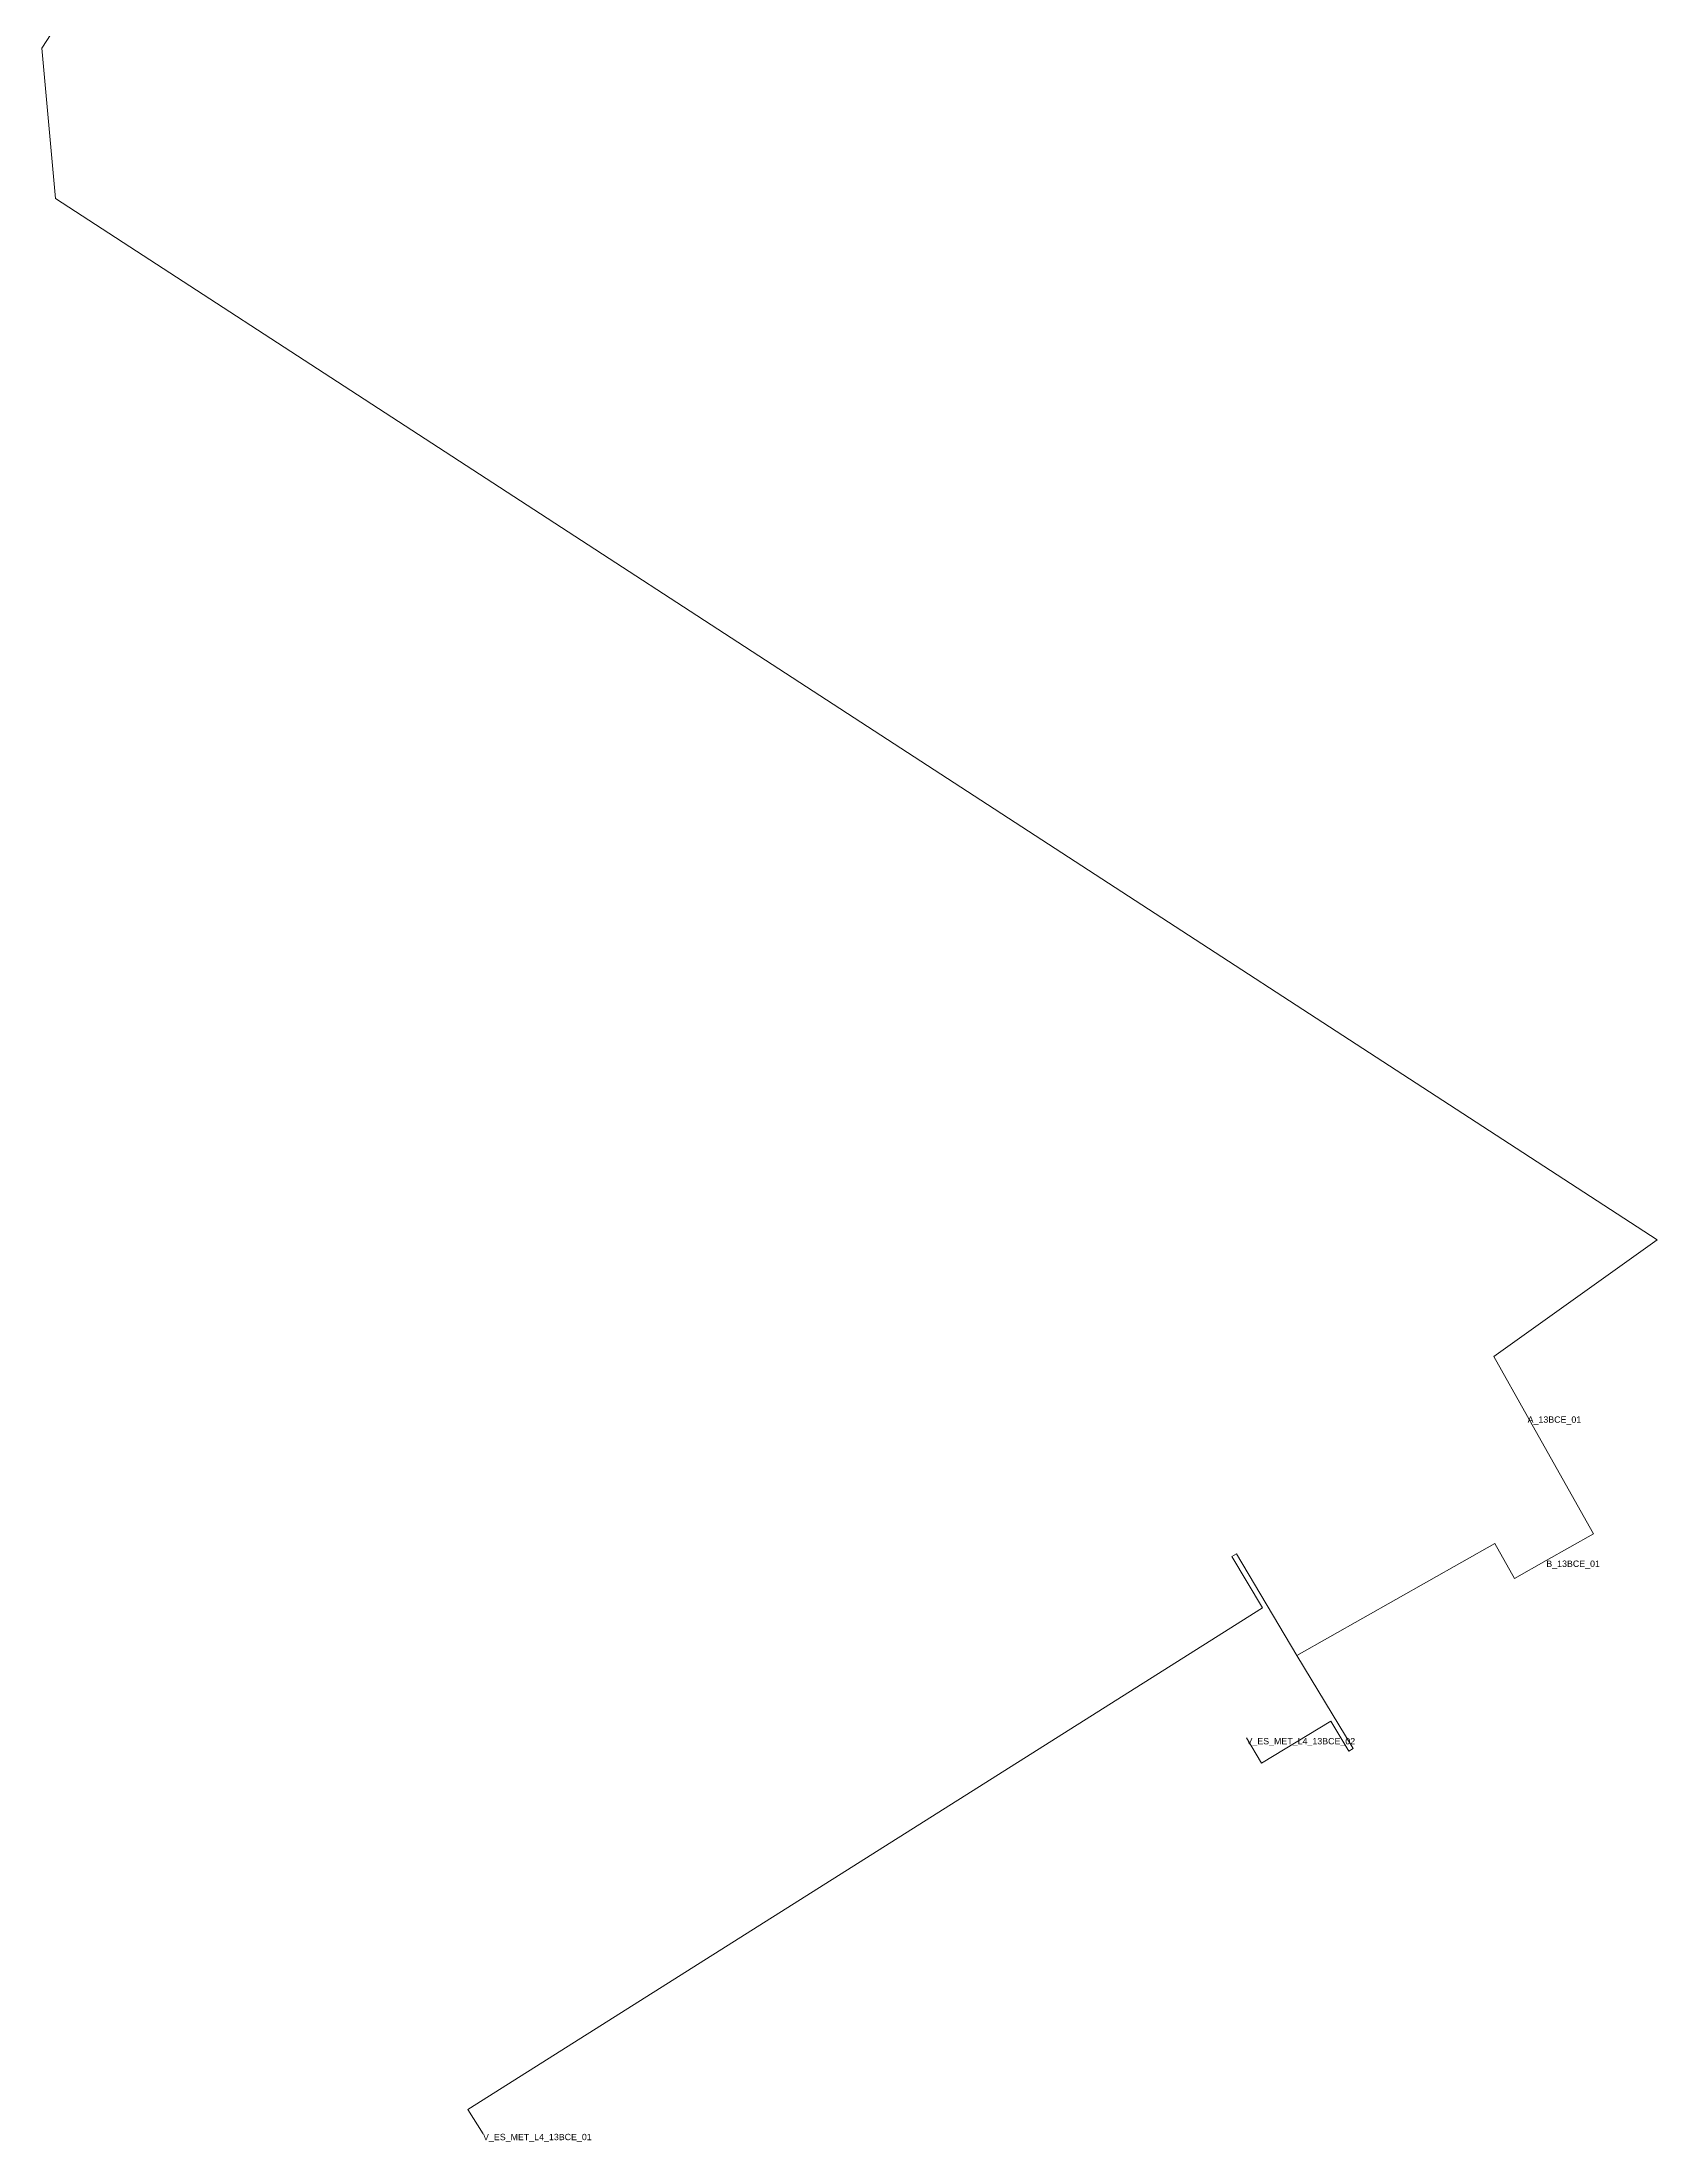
# Model space of a CAD drawing. Header units: metres. Extents: x 431771 to 431980, y 4581447 to 4581778.
# Drawn here: x 431771.3 to 431898.8, y 4581447 to 4581612.7 of the extents above; entities that cross this region are included whole.
import ezdxf
from ezdxf.enums import TextEntityAlignment as Align

# ---------------------------------------------------------------- set-up
doc = ezdxf.new("R2010")
doc.units = ezdxf.units.M
doc.header["$MEASUREMENT"] = 0
for name, color, linetype, lineweight, true_color in [('01_A_AccesTren_t', 40, 'Continuous', 0, 0xffd600), ('01_C_AccesExt_t', 251, 'Continuous', 0, 0x646464), ('01_C_CarrerHoritzontal_l', 251, 'Continuous', 0, 0x646464), ('01_I_Ascensor_l', 251, 'Continuous', 0, 0x646464), ('01_I_BarreraTarifaria_t', 251, 'Continuous', 0, 0x646464), ('01_I_Horitzontal_l', 251, 'Continuous', 0, 0x646464)]:
    doc.layers.add(name, color=color, linetype=linetype, lineweight=lineweight, true_color=true_color)
doc.styles.add('Style-Arial', font='arial.ttf')

msp = doc.modelspace()

# ---------------------------------------------------------------- linework, layer by layer
at = {"layer": '01_C_CarrerHoritzontal_l', "flags": 128}
msp.add_lwpolyline([(431888.597069, 4581504.259162), (431885.92535, 4581508.981494), (431898.814669, 4581518.199147), (431836.477295, 4581558.713814), (431802.078659, 4581581.070374), (431772.353392, 4581600.389591), (431771.280421, 4581612.257606), (431848.277733, 4581730.524216), (431864.708608, 4581748.33416)], dxfattribs=at)
at = {"layer": '01_I_Ascensor_l'}
for p, q in [((431889.658056, 4581502.344151, -10), (431888.597069, 4581504.259162)), ((431865.24746, 4581493.206249, -20), (431865.599373, 4581493.415345, -10)), ((431874.474161, 4581477.839877, -20), (431874.812328, 4581478.044237, -10))]:
    msp.add_line(p, q, dxfattribs=at)
at = {"layer": '01_I_Horitzontal_l'}
for q in [(431865.599373, 4581493.415345, -10), (431874.812328, 4581478.044237, -10)]:
    msp.add_line((431870.373189, 4581485.395195, -10), q, dxfattribs=at)
at = {"layer": '01_I_Horitzontal_l', "flags": 128}
for points, elevation in [([(431889.658056, 4581502.344151), (431893.808741, 4581494.993291), (431890.072381, 4581492.883544)], -10), ([(431890.072381, 4581492.883544), (431887.55579, 4581491.462543), (431885.99954, 4581494.218662), (431870.373189, 4581485.395195)], -10), ([(431865.24746, 4581493.206249), (431867.656078, 4581489.152496), (431804.900411, 4581449.550578), (431806.110982, 4581447.632231)], -20), ([(431874.474161, 4581477.839877), (431873.049232, 4581480.197801), (431867.59215, 4581476.900003), (431866.397854, 4581478.876282)], -20)]:
    msp.add_lwpolyline(points, dxfattribs=dict(at, elevation=elevation))

# ---------------------------------------------------------------- texts
at = {"layer": '01_A_AccesTren_t', "style": 'Style-Arial'}
for s, p in [('V_ES_MET_L4_13BCE_02', (431866.397854, 4581478.876282, -20)), ('V_ES_MET_L4_13BCE_01', (431806.110982, 4581447.632231, -20))]:
    msp.add_text(s, height=0.5, dxfattribs=at).set_placement(p, align=Align.TOP_LEFT)
at = {"layer": '01_C_AccesExt_t', "style": 'Style-Arial'}
msp.add_text('A_13BCE_01', height=0.5, dxfattribs=at).set_placement((431888.597069, 4581504.259162), align=Align.TOP_LEFT)
at = {"layer": '01_I_BarreraTarifaria_t', "style": 'Style-Arial'}
msp.add_text('B_13BCE_01', height=0.5, dxfattribs=at).set_placement((431890.072381, 4581492.883544, -10), align=Align.TOP_LEFT)

doc.saveas('drawing.dxf')
